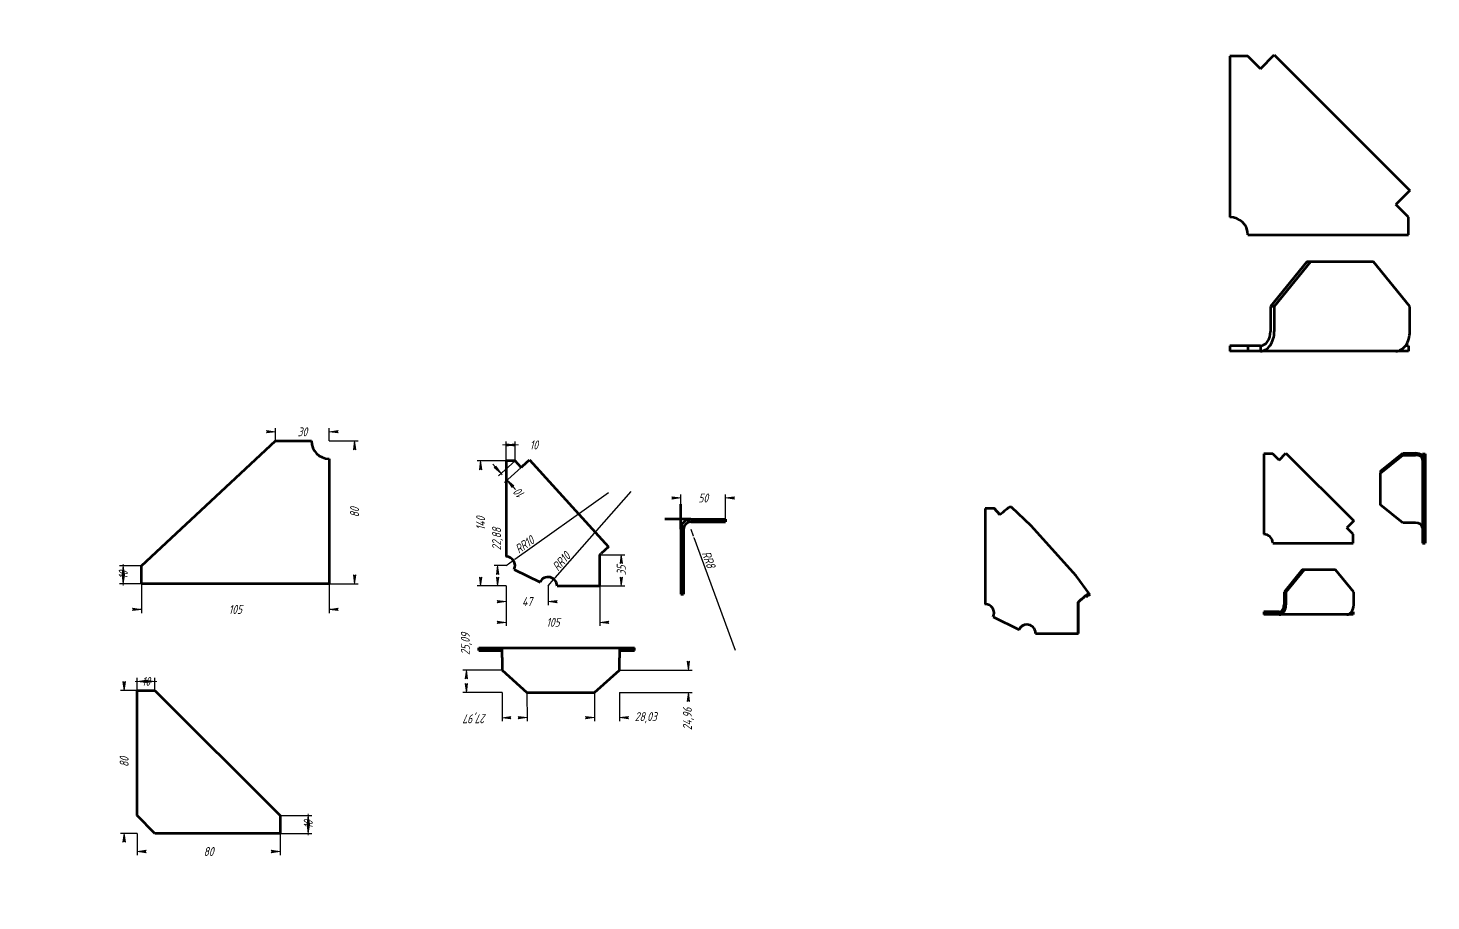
# Model space of a CAD drawing. Header units: millimetres. Extents: x 0 to 3150, y -266 to 488.
# Drawn here: x 0 to 785, y 0 to 488 of the extents above; entities that cross this region are included whole.
import ezdxf

# ---------------------------------------------------------------- set-up
doc = ezdxf.new("R2010")
doc.units = ezdxf.units.MM
doc.linetypes.add('K5LT_BASIC', pattern=[0])
doc.linetypes.add('K5LT_THIN', pattern=[0])
doc.layers.add('Системный слой', color=7, linetype='Continuous')
doc.layers.add('Системный слой (1)', color=7, linetype='Continuous', true_color=0x909090)
doc.styles.add('KDIMTEXTSTYLE', font='GOST_AU.SHX', dxfattribs={"width": 0.96, "oblique": 15, "height": 5})
doc.dimstyles.new('KDIMSTYLE (0.50)', dxfattribs={"dimtxt": 5, "dimasz": 1, "dimexe": 2, "dimexo": 0, "dimgap": 1, "dimtad": 1, "dimlfac": 2, "dimtxsty": 'KDIMTEXTSTYLE', "dimsah": 1, "dimcen": 0, "dimdle": 1, "dimadec": 0, "dimazin": 0, "dimtfac": 0.667, "dimtmove": 0, "dimatfit": 3, "dimfxl": 1, "dimtvp": 1, "dimtolj": 1, "dimtzin": 0, "dimarcsym": 0})
doc.dimstyles.new('KDIMSTYLE (1.00)', dxfattribs={"dimtxt": 5, "dimasz": 1, "dimexe": 2, "dimexo": 0, "dimgap": 1, "dimtad": 1, "dimtxsty": 'KDIMTEXTSTYLE', "dimsah": 1, "dimcen": 0, "dimdle": 1, "dimadec": 0, "dimazin": 0, "dimtfac": 0.667, "dimtmove": 0, "dimatfit": 3, "dimfxl": 1, "dimtvp": 1, "dimtolj": 1, "dimtzin": 0, "dimarcsym": 0})

# ---------------------------------------------------------------- blocks, each defined once
blk = doc.blocks.new('KDIMARROW_01')
at = {"layer": 'Системный слой'}
blk.add_hatch(color=0, dxfattribs=at).paths.add_polyline_path([(-5, -0.6582624912261956), (0, 0), (-5, 0.658262491226197), (-4.5, 5.51091059616309e-16)])
at = {"layer": 'Системный слой', "color": 0, "linetype": 'K5LT_THIN', "lineweight": 18}
for p, q in [((-4.5, 5.51091059616309e-16), (-5, 0.658262491226197)), ((-5, 0.658262491226197), (0, 0)), ((0, 0), (-5, -0.6582624912261956)), ((-5, -0.6582624912261956), (-4.5, 5.51091059616309e-16))]:
    blk.add_line(p, q, dxfattribs=at)
at = {"layer": 'Системный слой (1)', "color": 0, "linetype": 'K5LT_THIN', "lineweight": 18}
blk.add_line((0, 0), (-1, 0), dxfattribs=at)
blk = doc.blocks.new('KDIMARROW_02')
at = {"layer": 'Системный слой'}
blk.add_hatch(color=0, dxfattribs=at).paths.add_polyline_path([(4.5, -5.51091059616309e-16), (5, 0.6582624912261956), (0, 0), (5, -0.658262491226197)])
at = {"layer": 'Системный слой', "color": 0, "linetype": 'K5LT_THIN', "lineweight": 18}
for p, q in [((5, 0.6582624912261956), (0, 0)), ((0, 0), (5, -0.658262491226197)), ((0, 0), (7, -8.572527594031472e-16)), ((4.5, -5.51091059616309e-16), (5, 0.6582624912261956)), ((5, -0.658262491226197), (4.5, -5.51091059616309e-16))]:
    blk.add_line(p, q, dxfattribs=at)
at = {"layer": 'Системный слой (1)', "color": 0, "linetype": 'K5LT_THIN', "lineweight": 18}
blk.add_line((0, 0), (-1, 0), dxfattribs=at)
blk = doc.blocks.new('U0')
at = {"layer": 'Системный слой (1)', "color": 5, "linetype": 'K5LT_BASIC', "lineweight": 60, "true_color": 0x0000ff}
for p, q in [((778.5389651660394, 250.2785979259662), (776.3894071843537, 250.5879226267764)), ((780.3894071843538, 249.3681048932581), (778.5389651660394, 250.2785979259662))]:
    blk.add_line(p, q, dxfattribs=at)

msp = doc.modelspace()

# ---------------------------------------------------------------- hatches: boundary and pattern name
at = {"layer": 'Системный слой (1)'}
h = msp.add_hatch(dxfattribs=at)
h.set_pattern_fill('', angle=45, style=0, pattern_type=0)
h.set_pattern_definition([(45, (0, 0), (-2.121320343559642, 2.121320343559643), [])])
h.paths.add_polyline_path([(365.347778197577, 171.6485221027328), (366.8477781975769, 171.6485221027324), (366.847778197577, 208.0805901183471), (367.2427781975771, 209.8137880297236), (368.349765697577, 211.2046793536033), (369.9501106663271, 211.97856305352), (370.8477781975769, 212.0805901183473), (390.3477781975769, 212.0805901183471), (390.3477781975771, 213.5805901183473), (370.847778197577, 213.5805901183473), (368.7976816467365, 213.1842264819836), (367.0430700863641, 212.0522643482495), (365.8368395959054, 210.3478559453463), (365.3528468675389, 208.3166614596091), (365.347778197577, 208.0805901183478)])

# ---------------------------------------------------------------- linework, layer by layer
at = {"layer": 'Системный слой (1)', "color": 5, "linetype": 'K5LT_BASIC', "lineweight": 60, "true_color": 0x0000ff}
for p, q in [((682.571387699556, 472.6760156643224), (672.571387699556, 472.6760156643224)), ((672.571387699556, 472.6760156643224), (672.571387699556, 382.6760156643225)), ((689.6424555114215, 465.6049478524571), (682.571387699556, 472.6760156643224)), ((689.6424555114215, 465.6049478524571), (697.4206301048157, 473.3831224458503)), ((697.4206301048157, 473.3831224458503), (773.2784944810394, 397.5252580696267)), ((773.2784944810394, 397.5252580696267), (765.5003198876873, 389.7470834762697)), ((772.5713876995562, 382.6760156644076), (765.5003198876873, 389.7470834762697)), ((772.5713876995562, 372.6760156644076), (772.5713876995562, 382.6760156644076)), ((682.571387699556, 372.6760156644076), (772.5713876995562, 372.6760156644076)), ((715.5505724197039, 357.676015664322), (695.2993097612559, 332.676015664322)), ((717.6718927632637, 357.676015664322), (697.4206301048157, 332.676015664322)), ((717.6718927632637, 357.676015664322), (715.5505724197039, 357.676015664322)), ((753.0272318225914, 357.676015664322), (717.6718927632637, 357.676015664322)), ((773.2784944810394, 332.676015664322), (753.0272318225914, 357.676015664322)), ((695.2993097612559, 332.676015664322), (695.2993097612559, 318.676015664322)), ((697.4206301048157, 332.676015664322), (695.2993097612559, 332.676015664322)), ((697.4206301048157, 332.676015664322), (697.4206301048157, 318.676015664322)), ((773.2784944810394, 318.676015664322), (773.2784944810394, 332.676015664322)), ((682.571387699556, 310.676015664322), (672.571387699556, 310.676015664322)), ((672.571387699556, 310.676015664322), (672.571387699556, 307.676015664322)), ((682.571387699556, 307.676015664322), (672.571387699556, 307.676015664322)), ((689.6424555114215, 310.676015664322), (682.571387699556, 310.676015664322)), ((682.571387699556, 310.676015664322), (682.571387699556, 307.676015664322)), ((689.6424555114215, 307.676015664322), (682.571387699556, 307.676015664322)), ((689.6424555114215, 310.676015664322), (689.6424555114215, 307.676015664322)), ((765.5003198876873, 307.676015664322), (689.6424555114215, 307.676015664322)), ((772.5713876995562, 307.676015664322), (765.5003198876873, 307.676015664322)), ((772.5713876995562, 310.676015664322), (770.8388590140028, 310.676015664322)), ((772.5713876995562, 310.676015664322), (772.5713876995562, 307.676015664322)), ((63.52975492739643, 187.453753446062), (138.5297549273973, 257.453753446062)), ((138.5297549273973, 257.453753446062), (158.5297549273973, 257.453753446062)), ((168.5297549273973, 247.4537534460621), (168.5297549273973, 177.453753446062)), ((267.5195660794481, 246.2653501775565), (267.5195660794481, 192.70340327492)), ((272.5195660794478, 246.2653501775567), (267.5195660794481, 246.2653501775565)), ((275.8741326992943, 242.5576712819384), (272.5195660794478, 246.2653501775567)), ((276.6156684784213, 243.2285846059108), (280.6941152636045, 246.9186078877381)), ((280.6941152636045, 246.9186078877381), (324.8395486437582, 198.126286783375)), ((696.535853793612, 250.2343692360124), (691.535853793612, 250.2343692360124)), ((691.535853793612, 250.2343692360124), (691.535853793612, 205.2343692360124)), ((700.0713876995447, 246.6988353300797), (696.535853793612, 250.2343692360124)), ((700.0713876995447, 246.6988353300797), (703.9604749962418, 250.5879226267763)), ((703.9604749962418, 250.5879226267763), (741.8894071843537, 212.6589904386645)), ((756.8894071843537, 240.4622912975523), (769.3894071843537, 250.5879226267763)), ((756.8894071843537, 239.4016311257725), (769.3894071843537, 249.5272624549965)), ((769.3894071843537, 250.5879226267763), (769.3894071843537, 249.5272624549965)), ((769.3894071843537, 250.5879226267763), (776.3894071843537, 250.5879226267763)), ((769.3894071843537, 249.5272624549965), (776.3894071843537, 249.5272624549965)), ((780.3894071843537, 250.2343692360124), (781.8894071843537, 250.2343692360124)), ((780.3894071843537, 250.2343692360124), (780.3894071843537, 205.2343692360124)), ((781.8894071843537, 250.2343692360124), (781.8894071843537, 205.2343692360124)), ((276.6156684784213, 243.2285846059108), (275.8741326992943, 242.5576712819384)), ((756.8894071843537, 240.4622912975523), (756.8894071843537, 239.4016311257725)), ((756.8894071843537, 221.7239615961088), (756.8894071843537, 239.4016311257725)), ((365.3477781975767, 208.0805901183471), (365.3477781975767, 222.0805901183471)), ((550.4163565122021, 220.3419790326633), (549.4502185006133, 220.3419790326633)), ((561.4444956606208, 209.9604781249334), (550.4163565122021, 220.3419790326633)), ((769.3894071843537, 211.5983302668847), (756.8894071843537, 221.7239615961088)), ((370.8477781975766, 213.5805901183471), (356.3477781975766, 213.5805901183471)), ((370.8477781975769, 213.5805901183473), (390.3477781975768, 213.5805901183473)), ((370.8477781975769, 212.0805901183473), (390.3477781975768, 212.0805901183473)), ((390.3477781975768, 213.5805901183473), (390.3477781975768, 212.0805901183473)), ((535.6426481442313, 219.6887213224801), (535.6426481442381, 166.1267744198436)), ((540.5947955522035, 219.6887213224808), (535.6426481442313, 219.6887213224801)), ((543.9172572304726, 215.981042426863), (540.5947955522035, 219.6887213224808)), ((540.8018251261155, 219.6887213224808), (540.5947955522035, 219.6887213224808)), ((544.0310976819626, 216.0850362049596), (540.8018251261155, 219.6887213224808)), ((544.6516961277771, 216.6519557508356), (543.9172572304726, 215.981042426863)), ((741.8894071843537, 212.6589904386645), (738.0003198876776, 208.769903141986)), ((365.3477781975769, 208.0805901183476), (365.3477781975769, 171.6485221027328)), ((366.8477781975769, 208.0805901183471), (366.8477781975767, 171.6485221027326)), ((586.5616489597901, 181.9311588360357), (561.4444956606208, 209.9604781249334)), ((741.5358537936121, 205.234369236055), (738.0003198876776, 208.769903141986)), ((741.5358537936121, 200.234369236055), (741.5358537936121, 205.234369236055)), ((776.3894071843537, 211.5983302668847), (769.3894071843537, 211.5983302668847)), ((780.3894071843537, 205.2343692360124), (780.3894071843537, 200.234369236055)), ((780.3894071843537, 205.2343692360124), (781.8894071843537, 205.2343692360124)), ((781.8894071843537, 205.2343692360124), (781.8894071843537, 200.234369236055)), ((324.8395486437582, 198.126286783375), (320.7611018585751, 194.436263501548)), ((696.535853793612, 200.234369236055), (741.5358537936121, 200.234369236055)), ((780.3894071843537, 200.234369236055), (781.8894071843537, 200.234369236055)), ((320.0195660794479, 193.7653501775756), (320.7611018585751, 194.436263501548)), ((320.0195660794457, 176.2653501775753), (320.0195660794479, 193.7653501775756)), ((63.52975492739643, 177.453753446062), (63.52975492739643, 187.453753446062)), ((272.0153184399622, 185.5152052233423), (286.5238137189334, 178.4535482291531)), ((594.1392952096771, 171.5496579283057), (586.5616489597901, 181.9311588360357)), ((713.025446153686, 185.2343692360125), (702.8998148244619, 172.7343692360125)), ((714.0861063254658, 185.2343692360125), (703.9604749962418, 172.7343692360125)), ((714.0861063254658, 185.2343692360125), (713.025446153686, 185.2343692360125)), ((731.7637758551297, 185.2343692360125), (714.0861063254658, 185.2343692360125)), ((741.8894071843537, 172.7343692360125), (731.7637758551297, 185.2343692360125)), ((168.5297549273973, 177.453753446062), (63.52975492739643, 177.453753446062)), ((296.0195660794473, 176.2653501775567), (320.0195660794457, 176.2653501775753)), ((702.8998148244619, 172.7343692360125), (702.8998148244619, 165.7343692360125)), ((703.9604749962418, 172.7343692360125), (702.8998148244619, 172.7343692360125)), ((703.9604749962418, 172.7343692360125), (703.9604749962418, 165.7343692360125)), ((741.8894071843537, 165.7343692360125), (741.8894071843537, 172.7343692360125)), ((365.3477781975769, 171.6485221027328), (366.8477781975767, 171.6485221027326)), ((587.6401959279476, 167.1887213225057), (588.3746348252523, 167.8596346464782)), ((587.8472255018596, 167.1887213225057), (587.6401959279476, 167.1887213225057)), ((587.6401959279476, 149.6887213225055), (587.6401959279476, 167.1887213225057)), ((587.8472255018596, 167.1887213225057), (588.5816643991641, 167.859634646478)), ((587.8472255018596, 149.6887213225055), (587.8472255018596, 167.1887213225057)), ((592.0714988521368, 170.5432879423517), (593.0376368637258, 170.5432879423517)), ((594.1392952096771, 171.5496579283057), (593.0376368637258, 170.5432879423517)), ((593.1731571980883, 171.5496579283057), (594.1392952096771, 171.5496579283057)), ((540.0953738240403, 158.9385763682664), (554.4650152819081, 151.876919374079)), ((696.535853793612, 161.7343692360125), (691.535853793612, 161.7343692360125)), ((691.535853793612, 161.7343692360125), (691.535853793612, 160.2343692360125)), ((696.535853793612, 160.2343692360125), (691.535853793612, 160.2343692360125)), ((700.0713876995447, 161.7343692360125), (696.535853793612, 161.7343692360125)), ((696.535853793612, 161.7343692360125), (696.535853793612, 160.2343692360125)), ((700.0713876995447, 160.2343692360125), (696.535853793612, 160.2343692360125)), ((700.0713876995447, 161.7343692360125), (700.0713876995447, 160.2343692360125)), ((738.0003198876776, 160.2343692360125), (700.0713876995447, 160.2343692360125)), ((741.5358537936121, 160.2343692360125), (738.0003198876776, 160.2343692360125)), ((741.5358537936121, 161.7343692360125), (740.6695894508354, 161.7343692360125)), ((741.5358537936121, 161.7343692360125), (741.5358537936121, 160.2343692360125)), ((554.6720448558199, 151.876919374079), (554.4650152819081, 151.876919374079)), ((563.8698883696818, 149.6887213224837), (587.6401959279476, 149.6887213225055)), ((587.8472255018596, 149.6887213225055), (587.6401959279476, 149.6887213225055)), ((252.2703659445955, 140.2159490311474), (252.2724378248865, 141.715947600251)), ((252.2724378248865, 141.715947600251), (265.2493015805034, 141.6980232443161)), ((265.2417046860982, 136.1980284909373), (265.2493015805034, 141.6980232443161)), ((265.2493015805034, 141.6980232443161), (331.048250105297, 141.6071381278744)), ((276.3677885416556, 141.6826657803326), (276.7289008901903, 141.6821669921521)), ((331.048250105297, 141.6071381278744), (331.0406532108919, 136.1071433744951)), ((331.048250105297, 141.6071381278744), (336.0482453356416, 141.6002318602377)), ((336.0461734553506, 140.1002332911341), (336.0482453356416, 141.6002318602377)), ((336.0482453356416, 141.6002318602377), (339.4028087554622, 141.5955983532613)), ((339.4007368751711, 140.0955997841579), (339.4028087554622, 141.5955983532613)), ((252.2703659445955, 140.2159490311474), (265.2472297002121, 140.198024675213)), ((265.2417046860982, 136.1980284909373), (265.2320359114068, 129.1980351684551)), ((331.0309844362008, 129.1071500520131), (331.0406532108919, 136.1071433744951)), ((331.046178225006, 140.107139558771), (336.0461734553506, 140.1002332911341)), ((336.0461734553506, 140.1002332911341), (339.4007368751711, 140.0955997841579)), ((265.2320359114068, 129.1980351684551), (279.2147568872798, 116.6787095432114)), ((317.0137321221449, 116.6264995255344), (331.0309844362008, 129.1071500520131)), ((61.02975492739688, 47.79765789004637), (61.02975492739688, 117.7976578900464)), ((61.02975492739688, 117.7976578900464), (71.02975492739688, 117.7976578900464)), ((71.02975492739688, 117.7976578900464), (141.0297549273969, 47.79765789004637)), ((279.2147568872798, 116.6787095432114), (317.0137321221449, 116.6264995255344)), ((71.02975492739688, 37.79765789004637), (61.02975492739688, 47.79765789004637)), ((141.0297549273969, 47.79765789004637), (141.0297549273969, 37.79765789004637)), ((141.0297549273969, 37.79765789004637), (71.02975492739688, 37.79765789004637))]:
    msp.add_line(p, q, dxfattribs=at)
for centre, radius, start, end in [((672.571387699556, 372.6760156643224), 10.00000000000001, 0, 90), ((168.5297549273973, 257.453753446062), 9.999999999999789, 180, 270), ((370.8477781975766, 208.0805901183471), 5.499999999999972, 90.00000000000018, 180.0000000000007), ((370.847778197577, 208.0805901183471), 4.000000000000044, 90.00000000000018, 179.9999999999993), ((691.535853793612, 200.2343692360124), 5.000000000000004, 0, 90), ((267.5195660794482, 187.7034032749202), 4.999999999999978, 334.0466242976345, 90.00000000000071), ((291.0195660794474, 176.2653501775753), 4.999999999999979, 0, 154.0466242976357)]:
    msp.add_arc(centre, radius, start, end, dxfattribs=at)
for centre, major_axis, ratio, start_param, end_param in [((689.642455511763, 318.676015664322), (-2.020667218593119e-15, -10.99999999999992), 0.7071067811865616, 0, 1.570796326794897), ((689.642455511763, 318.676015664322), (4.898587196589456e-16, 8.000000000000071), 0.7071067811865613, 3.141592653529421, 4.71238898038469), ((765.5003198879897, 318.676015664322), (6.735557395310426e-16, 10.99999999999997), 0.7071067811862137, 3.141592653550906, 4.71238898038469), ((776.3894071843537, 246.6988353302505), (-4.000000000000036, 4.898587196589456e-16), 0.7071067811865334, 3.141592653529421, 4.71238898038469), ((545.4108045654541, 216.6519557508356), (-4.096045618055057, -3.670478210643959), 0.09259926639545782, 3.244562710927848, 4.815359037722729), ((776.3894071843537, 208.7699031421373), (3.999999999999996, 0), 0.7071067811868814, 0, 1.570796326794847), ((535.6426481442388, 161.1267744198437), (-6.847014444939316e-13, 4.999999999999977), 0.990429481594472, 4.259417122371303, 6.283185307179586), ((589.1337432629291, 167.8596346464781), (4.096045618055086, 3.670478210643852), 0.09259926639545597, 0.1029700573380374, 1.673766384132887), ((589.1337432629291, 167.8596346464781), (-2.9789422676765, -2.669438698650141), 0.0925992663954559, 3.244562710927854, 4.815359037722704), ((700.0713876997155, 165.7343692360125), (-1.010333609296559e-15, -5.499999999999962), 0.7071067811865616, 0, 1.570796326794897), ((700.0713876997155, 165.7343692360125), (2.449293598294728e-16, 4.000000000000036), 0.7071067811865613, 3.141592653529421, 4.71238898038469), ((738.0003198878288, 165.7343692360125), (3.367778697655213e-16, 5.499999999999987), 0.7071067811862137, 3.141592653550906, 4.71238898038469), ((558.9177409617096, 149.6887213225018), (-3.200472978886476e-14, -4.99999999999998), 0.9904294815944714, 3.141592653589806, 4.25941712237147), ((559.1247705356213, 149.6887213225018), (-4.976829818286719e-14, -4.999999999999979), 0.9904294815944714, 3.162497186134958, 4.259417122371473), ((558.9177409617096, 149.6887213225018), (-3.200472978886476e-14, -4.99999999999998), 0.9904294815944714, 1.570796326795033, 3.141592653589806)]:
    msp.add_ellipse(centre, major_axis=major_axis, ratio=ratio, start_param=start_param, end_param=end_param, dxfattribs=at)

# ---------------------------------------------------------------- block references
at = {"layer": 'Системный слой (1)'}
msp.add_blockref('U0', (0, 0), dxfattribs=at)

# ---------------------------------------------------------------- dimensions: what is measured, and where the dimension line sits
at = {"layer": 'Системный слой (1)', "color": 7}
for base, p1, p2, location, dimstyle, override in [((138.5297549273973, 262.5229203447894), (168.5297549273973, 257.453753446062), (138.5297549273973, 257.453753446062), (153.5297549273973, 262.5229203447894), 'KDIMSTYLE (1.00)', {"dimexo": 0, "dimpost": '\\H5.0;\\W0.965;\\Q15;<>', "dimblk1": 'KDIMARROW_01', "dimblk2": 'KDIMARROW_01', "dimse1": 0, "dimse2": 0, "dimclrt": 7, "dimtolj": 1}), ((267.5195660794477, 255.1790242609918), (272.5195660794478, 246.2653501775567), (267.5195660794481, 246.2653501775565), (283.0753989423012, 255.1790242609925), 'KDIMSTYLE (0.50)', {"dimexo": 0, "dimpost": '\\H5.0;\\W0.965;\\Q15;<>', "dimblk1": 'KDIMARROW_02', "dimblk2": 'KDIMARROW_02', "dimse1": 0, "dimse2": 0, "dimclrt": 7, "dimtolj": 1}), ((365.3477781975766, 225.4814251007376), (390.3477781975768, 213.5805901183473), (365.3477781975768, 213.5805901183471), (377.8477781975766, 225.4814251007379), 'KDIMSTYLE (0.50)', {"dimexo": 0, "dimpost": '\\H5.0;\\W0.965;\\Q15;<>', "dimblk1": 'KDIMARROW_01', "dimblk2": 'KDIMARROW_01', "dimse1": 0, "dimse2": 0, "dimclrt": 7, "dimtolj": 1}), ((63.52975492739643, 163.1158104553074), (168.5297549273973, 177.453753446062), (63.52975492739643, 177.453753446062), (116.0297549273969, 163.1158104553074), 'KDIMSTYLE (1.00)', {"dimexo": 0, "dimpost": '\\H5.0;\\W0.965;\\Q15;<>', "dimblk1": 'KDIMARROW_01', "dimblk2": 'KDIMARROW_01', "dimse1": 0, "dimse2": 0, "dimclrt": 7, "dimtolj": 1}), ((267.5195660794482, 167.5246634406915), (291.0195660794474, 176.2653501775753), (267.5195660794482, 176.2653501775753), (279.2695660794478, 167.5246634406915), 'KDIMSTYLE (0.50)', {"dimexo": 0, "dimpost": '\\H5.0;\\W0.965;\\Q15;<>', "dimblk1": 'KDIMARROW_01', "dimblk2": 'KDIMARROW_01', "dimse1": 0, "dimse2": 0, "dimclrt": 7, "dimtolj": 1}), ((267.5195660794482, 155.8963101854972), (320.0195660794457, 176.2653501775753), (267.5195660794482, 176.2653501775753), (293.7695660794469, 155.8963101854972), 'KDIMSTYLE (0.50)', {"dimexo": 0, "dimpost": '\\H5.0;\\W0.965;\\Q15;<>', "dimblk1": 'KDIMARROW_01', "dimblk2": 'KDIMARROW_01', "dimse1": 0, "dimse2": 0, "dimclrt": 7, "dimtolj": 1}), ((61.02975492739688, 122.8668247887738), (71.02975492739688, 117.7976578900464), (61.02975492739688, 117.7976578900464), (66.02975492739688, 122.8668247887738), 'KDIMSTYLE (1.00)', {"dimexo": 0, "dimpost": '\\H5.0;\\W0.965;\\Q15;<>', "dimblk1": 'KDIMARROW_02', "dimblk2": 'KDIMARROW_02', "dimse1": 0, "dimse2": 0, "dimclrt": 7, "dimtolj": 1}), ((317.0137321221449, 102.5602465145839), (331.0309844362008, 116.6264995255344), (317.0137321221449, 116.6264995255344), (345.6679235521894, 102.5602465145839), 'KDIMSTYLE (0.50)', {"dimexo": 0, "dimpost": '\\H5.0;\\W0.965;\\Q15;<>', "dimblk1": 'KDIMARROW_01', "dimblk2": 'KDIMARROW_01', "dimse1": 0, "dimse2": 0, "dimclrt": 7, "dimtolj": 1}), ((141.0297549273969, 27.66635517358282), (61.02975492739688, 37.79765789004637), (141.0297549273969, 37.79765789004637), (101.0297549273969, 27.66635517358282), 'KDIMSTYLE (1.00)', {"dimexo": 0, "dimpost": '\\H5.0;\\W0.965;\\Q15;<>', "dimblk1": 'KDIMARROW_01', "dimblk2": 'KDIMARROW_01', "dimse1": 0, "dimse2": 0, "dimclrt": 7, "dimtolj": 1})]:
    msp.add_linear_dim(base=base, p1=p1, p2=p2, location=location, dimstyle=dimstyle, override=override, dxfattribs=at).render()
for base, p1, p2, angle, location, dimstyle, override in [((182.7070448901659, 257.453753446062), (168.5297549273973, 177.453753446062), (168.5297549273973, 257.453753446062), 90, (182.7070448901659, 217.453753446062), 'KDIMSTYLE (1.00)', {"dimexo": 0, "dimpost": '\\H5.0;\\W0.965;\\Q15;<>', "dimblk1": 'KDIMARROW_01', "dimblk2": 'KDIMARROW_01', "dimse1": 0, "dimse2": 0, "dimclrt": 7, "dimtolj": 1}), ((253.2742172049289, 246.2653501775565), (267.5195660794482, 176.2653501775753), (267.5195660794481, 246.2653501775565), 90, (253.2742172049289, 211.2653501775658), 'KDIMSTYLE (0.50)', {"dimexo": 0, "dimpost": '\\H5.0;\\W0.965;\\Q15;<>', "dimblk1": 'KDIMARROW_01', "dimblk2": 'KDIMARROW_01', "dimse1": 0, "dimse2": 0, "dimclrt": 7, "dimtolj": 1}), ((264.7342467170328, 239.2214898020356), (275.8741326992943, 242.5576712819384), (272.5195660794478, 246.2653501775567), 132.13759477389974, (275.1708622501606, 227.686283160162), 'KDIMSTYLE (0.50)', {"dimexo": 0, "dimpost": '\\H5.0;\\W0.965;\\Q15;<>', "dimblk1": 'KDIMARROW_02', "dimblk2": 'KDIMARROW_02', "dimse1": 0, "dimse2": 0, "dimclrt": 7, "dimtolj": 1}), ((262.7793416154617, 187.7034032749202), (267.5195660794482, 176.2653501775753), (267.5195660794482, 187.7034032749202), 90, (262.7793416154617, 202.5253121345781), 'KDIMSTYLE (0.50)', {"dimexo": 0, "dimpost": '\\H5.0;\\W0.965;\\Q15;<>', "dimblk1": 'KDIMARROW_01', "dimblk2": 'KDIMARROW_01', "dimse1": 0, "dimse2": 0, "dimclrt": 7, "dimtolj": 1}), ((53.24387103736626, 177.453753446062), (63.52975492739643, 187.453753446062), (63.52975492739643, 177.453753446062), 90, (53.24387103736626, 182.453753446062), 'KDIMSTYLE (1.00)', {"dimexo": 0, "dimpost": '\\H5.0;\\W0.965;\\Q15;<>', "dimblk1": 'KDIMARROW_02', "dimblk2": 'KDIMARROW_02', "dimse1": 0, "dimse2": 0, "dimclrt": 7, "dimtolj": 1}), ((331.9811217525278, 193.765350177574), (320.0195660794457, 176.2653501775753), (320.0195660794479, 193.7653501775756), 90, (331.9811217525267, 185.015350177574), 'KDIMSTYLE (0.50)', {"dimexo": 0, "dimpost": '\\H5.0;\\W0.965;\\Q15;<>', "dimblk1": 'KDIMARROW_01', "dimblk2": 'KDIMARROW_01', "dimse1": 0, "dimse2": 0, "dimclrt": 7, "dimtolj": 1}), ((245.3010803190457, 129.1980351684551), (265.2320359114068, 116.652604534373), (265.2320359114068, 129.1980351684551), 90, (245.3010803190457, 143.8069361818536), 'KDIMSTYLE (0.50)', {"dimexo": 0, "dimpost": '\\H5.0;\\W0.965;\\Q15;<>', "dimblk1": 'KDIMARROW_01', "dimblk2": 'KDIMARROW_01', "dimse1": 0, "dimse2": 0, "dimclrt": 7, "dimtolj": 1}), ((369.5591736076841, 116.6264995255344), (331.0309844362008, 129.1071500520131), (331.0309844362008, 116.6264995255344), 90, (369.5591736076841, 101.8450738181168), 'KDIMSTYLE (0.50)', {"dimexo": 0, "dimpost": '\\H5.0;\\W0.965;\\Q15;<>', "dimblk1": 'KDIMARROW_01', "dimblk2": 'KDIMARROW_01', "dimse1": 0, "dimse2": 0, "dimclrt": 7, "dimtolj": 1}), ((53.7804904378329, 37.79765789004637), (61.02975492739688, 117.7976578900464), (61.02975492739688, 37.79765789004637), 90, (53.7804904378329, 77.79765789004637), 'KDIMSTYLE (1.00)', {"dimexo": 0, "dimpost": '\\H5.0;\\W0.965;\\Q15;<>', "dimblk1": 'KDIMARROW_01', "dimblk2": 'KDIMARROW_01', "dimse1": 0, "dimse2": 0, "dimclrt": 7, "dimtolj": 1}), ((265.2583943435591, 102.5341415057455), (279.2147568872798, 116.6787095432114), (265.2320359114068, 116.652604534373), 180.10696809980098, (250.4354663554115, 102.5064678743538), 'KDIMSTYLE (0.50)', {"dimexo": 0, "dimpost": '\\H5.0;\\W0.965;\\Q15;<>', "dimblk1": 'KDIMARROW_01', "dimblk2": 'KDIMARROW_01', "dimse1": 0, "dimse2": 0, "dimclrt": 7, "dimtolj": 1}), ((156.7966584411402, 37.79765789004637), (141.0297549273969, 47.79765789004637), (141.0297549273969, 37.79765789004637), 90, (156.7966584411402, 42.79765789004637), 'KDIMSTYLE (1.00)', {"dimexo": 0, "dimpost": '\\H5.0;\\W0.965;\\Q15;<>', "dimblk1": 'KDIMARROW_02', "dimblk2": 'KDIMARROW_02', "dimse1": 0, "dimse2": 0, "dimclrt": 7, "dimtolj": 1})]:
    msp.add_linear_dim(base=base, p1=p1, p2=p2, angle=angle, location=location, dimstyle=dimstyle, override=override, dxfattribs=at).render()
for center, radius, location in [((370.847778197577, 208.0805901183471), 4.000000000000067, (377.5371792691553, 189.8645561105402)), ((267.5195660794482, 187.7034032749202), 4.999999999999863, (279.8463012394184, 196.4995455508104)), ((291.0195660794474, 176.2653501775753), 5.000000000000041, (301.0199345755655, 187.6369441108634))]:
    msp.add_radius_dim(center=center, radius=radius, location=location, dimstyle='KDIMSTYLE (0.50)', override={"dimpost": '\\H5.0;\\W0.965;\\Q15;R<>', "dimblk2": 'KDIMARROW_02', "dimclrt": 7, "dimtolj": 1}, dxfattribs=at).render()

doc.saveas('drawing.dxf')
